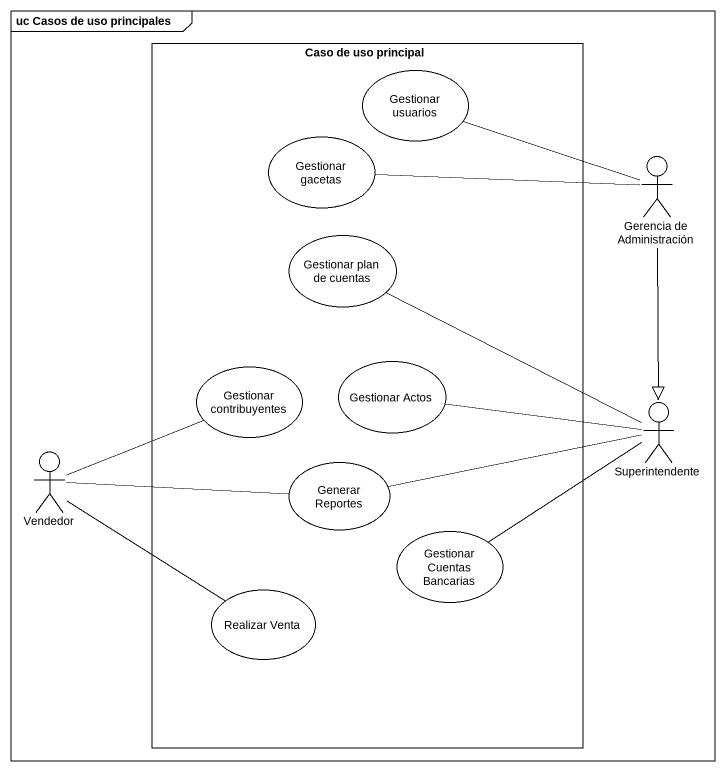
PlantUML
@startuml
mainframe uc Casos de uso principales
rectangle "Caso de uso principal" as Caso_de_uso_principal {
  usecase "Gestionar usuarios" as Gestionar_usuarios
  usecase "Gestionar gacetas" as Gestionar_gacetas
  usecase "Gestionar plan de cuentas" as Gestionar_plan_de_cuentas
  usecase "Gestionar contribuyentes" as Gestionar_contribuyentes
  usecase "Gestionar Actos" as Gestionar_Actos
  usecase "Generar Reportes" as Generar_Reportes
  usecase "Gestionar Cuentas Bancarias" as Gestionar_Cuentas_Bancarias
  usecase "Realizar Venta" as Realizar_Venta
}
actor "Gerencia de Administración" as Gerencia_de_Administración
actor Superintendente
actor Vendedor
Gerencia_de_Administración -left- Gestionar_usuarios
Gerencia_de_Administración -left- Gestionar_gacetas
Gerencia_de_Administración --|> Superintendente
Superintendente -left- Gestionar_plan_de_cuentas
Superintendente -left- Gestionar_Actos
Superintendente -left- Generar_Reportes
Superintendente -left- Gestionar_Cuentas_Bancarias
Vendedor -right- Gestionar_contribuyentes
Vendedor -right- Generar_Reportes
Vendedor -right- Realizar_Venta
@enduml
